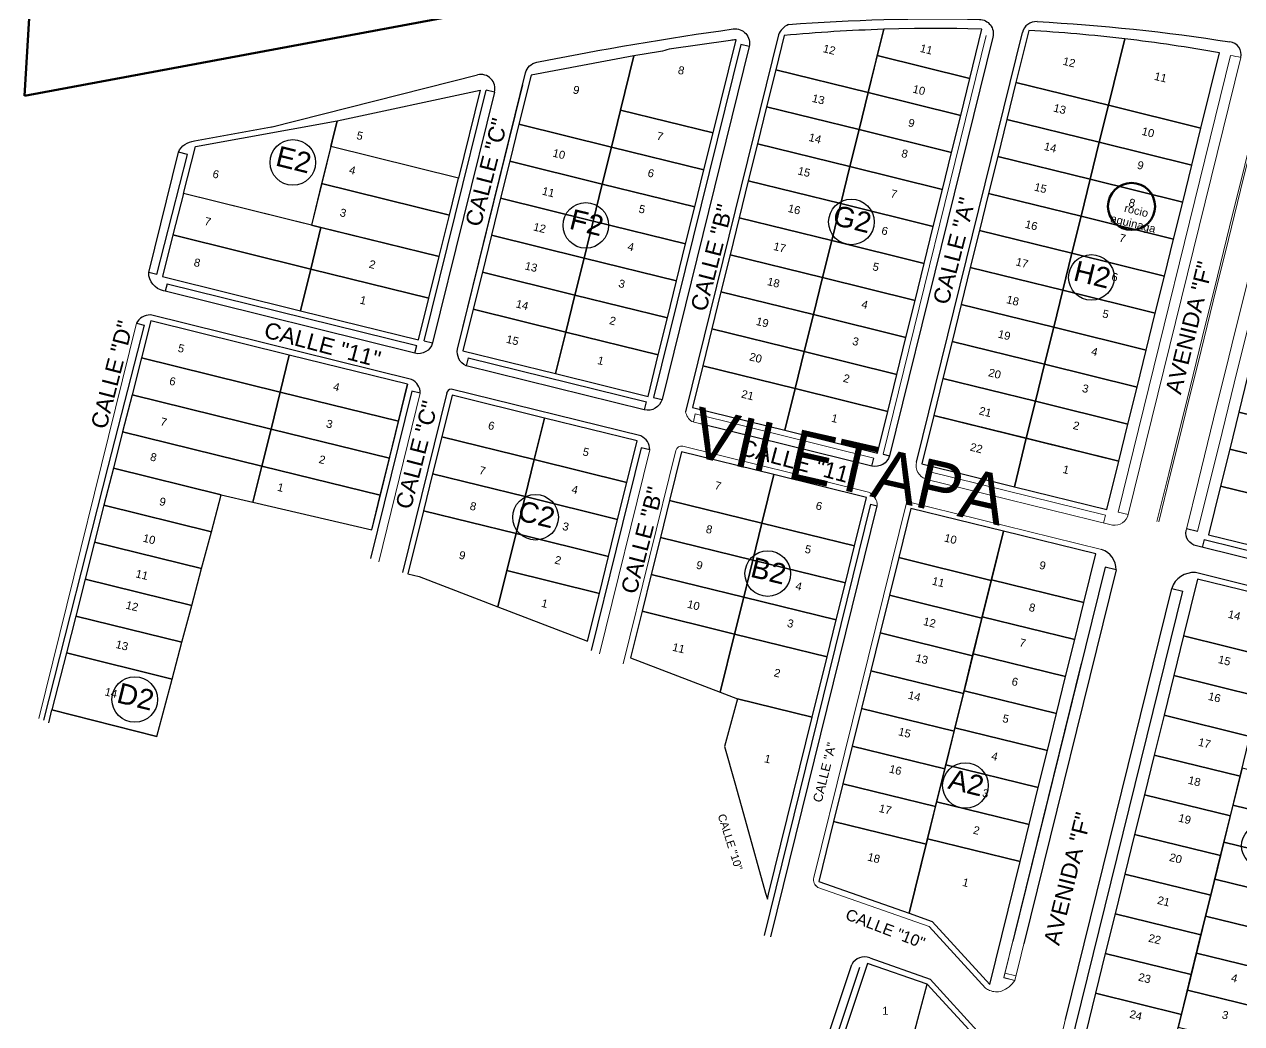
# Model space of a CAD drawing. Header units: millimetres. Extents: x 547073 to 557369, y 9424164 to 9429566.
# Drawn here: x 548480.8 to 548736.3, y 9427549.2 to 9427758.9 of the extents above; entities that cross this region are included whole.
import ezdxf

# ---------------------------------------------------------------- set-up
doc = ezdxf.new("R2010")
doc.units = ezdxf.units.MM
for name, color, linetype, lineweight in [('00 Lotes', 7, 'Continuous', 15), ('00 Veredas', 253, 'Continuous', 15), ('MB_TEXTO', 7, 'Continuous', 20)]:
    doc.layers.add(name, color=color, linetype=linetype, lineweight=lineweight)
for name, color, linetype in [('TEXTO', 5, 'Continuous'), ('TEXTO-CATASTRO', 12, 'Continuous'), ('Y56', 112, 'Continuous')]:
    doc.layers.add(name, color=color, linetype=linetype)
doc.layers.add('vereda', color=7, linetype='Continuous', lineweight=25, true_color=0xb4b4b4)
doc.styles.add('COTAS', font='arial.ttf')
doc.styles.add('KBYOZ', font='micross.ttf')

# ---------------------------------------------------------------- blocks, each defined once
blk = doc.blocks.new('A$C1B2C4536')
at = {"color": 7, "lineweight": 0}
blk.add_line((62.41, 65.46), (41.15, -20.73), dxfattribs=at)
at = {"layer": '00 Lotes', "color": 7, "lineweight": 0}
blk.add_lwpolyline([(41.39, -19.76), (39.06, -19.19)], dxfattribs=at)
at = {"layer": '00 Veredas', "color": 7, "lineweight": 0}
for p, q in [((55.08, 45.78), (38.82, -20.16)), ((38.82, -20.16), (41.15, -20.73)), ((35.01, -22.37), (33.53, -20.77))]:
    blk.add_line(p, q, dxfattribs=at)
for points in [[(-0.17, -1.21), (23.15, -9.39), (33.53, -20.77)], [(41.15, -20.73), (38.82, -20.16)]]:
    blk.add_lwpolyline(points, dxfattribs=at)
for centre, radius, start, end in [((0.63, 0.33), 1.74, 162.2055, 242.4385), ((37.29, -19.35), 3.78, 232.9135, 247.5636), ((37.29, -19.35), 3.78, 247.5636, 286.3641), ((36.18, -17.41), 5.98, 291.3217, 326.2294)]:
    blk.add_arc(centre, radius, start, end, dxfattribs=at)

msp = doc.modelspace()

# ---------------------------------------------------------------- linework, layer by layer
for p, q in [((548639.067, 9427756.756), (548619.545, 9427677.597)), ((548639.067, 9427756.756), (548619.545, 9427677.597)), ((548571.712, 9427690.789), (548585.389, 9427746.25)), ((548564.716, 9427692.489), (548577.704, 9427745.153)), ((548605.921, 9427740.961), (548625.34, 9427736.172)), ((548508.611, 9427706.404), (548515.028, 9427731.644)), ((548510.739, 9427704.49), (548563.178, 9427691.559)), ((548562.079, 9427684.413), (548507.254, 9427697.933)), ((548505.902, 9427695.796), (548498.302, 9427666.03)), ((548573.921, 9427688.908), (548611.403, 9427679.665)), ((548562.111, 9427681.936), (548553.455, 9427646.835)), ((548561.233, 9427683.386), (548553.741, 9427653.01)), ((548569.446, 9427681.609), (548560.137, 9427643.861)), ((548610.215, 9427672.543), (548570.354, 9427682.373)), ((548671.683, 9427676.851), (548710.519, 9427667.272)), ((548610.268, 9427670.056), (548599.776, 9427627.512)), ((548498.302, 9427666.03), (548484.777, 9427612.833)), ((548520.038, 9427652.428), (548497.495, 9427657.99)), ((548658.425, 9427658.182), (548636.106, 9427567.681)), ((548658.425, 9427658.182), (548659.814, 9427657.84)), ((548724.617, 9427651.745), (548724.634, 9427651.741)), ((548728.458, 9427650.793), (548765.604, 9427641.633)), ((548707.622, 9427644.999), (548688.252, 9427566.467)), ((548709.952, 9427644.425), (548690.582, 9427565.892)), ((548763.446, 9427634.754), (548726.588, 9427643.843)), ((548515.926, 9427636.963), (548493.553, 9427642.483)), ((548699.322, 9427550.028), (548721.632, 9427640.508)), ((548699.75, 9427541.768), (548723.962, 9427639.933)), ((548511.814, 9427621.497), (548489.61, 9427626.976)), ((548508.603, 9427609.421), (548486.578, 9427615.052)), ((548681.434, 9427545.337), (548670.26, 9427557.429))]:
    msp.add_line(p, q)
at = {"color": 251, "lineweight": 0}
msp.add_line((548709.952, 9427644.425), (548688.693, 9427558.235), dxfattribs=at)
at = {"color": 1, "lineweight": 80}
msp.add_lwpolyline([(548480.78, 9427743.947), (548616.569, 9427769.27), (548730.272, 9427773.763), (548875.766, 9427745.772), (548913.241, 9427725.812), (548890.672, 9427869.652), (548907.944, 9427968.333), (548938.504, 9428129.041), (548970.223, 9428218.903), (549016.937, 9428307.396), (549033.801, 9428339.343), (548556.155, 9428465.543), (548592.047, 9428236.593), (548494.265, 9427967.646), (548480.78, 9427743.947)], dxfattribs=at)
for points in [[(548571.712, 9427690.789), (548586.009, 9427748.763, -0.2903996), (548588.33, 9427750.986, -0.015424), (548629.598, 9427757.971, -0.5300265), (548632.919, 9427754.28), (548614.635, 9427680.174)], [(548513.114, 9427732.116, -0.2697658), (548516.47, 9427734.468)], [(548510.349, 9427702.913), (548510.013, 9427702.996, -0.3531664), (548506.885, 9427706.859)], [(548566.478, 9427692.05, -0.3942895), (548562.763, 9427689.88), (548510.349, 9427702.913)], [(548573.512, 9427687.253), (548573.512, 9427687.253, -0.3394811), (548571.712, 9427690.789)], [(548614.635, 9427680.174, -0.3942895), (548610.92, 9427678.004), (548573.512, 9427687.253)], [(548662.404, 9427668.392, -0.3942895), (548658.689, 9427666.223), (548622.735, 9427675.113)], [(548768.34, 9427642.261, -0.3942895), (548764.625, 9427640.091), (548726.813, 9427649.44, -0.4010488), (548724.639, 9427652.668, -0.4010488)], [(548724.731, 9427653.046, -0.0000051), (548724.731, 9427653.046)]]:
    msp.add_lwpolyline(points, format="xyb")
for points in [[(548681.793, 9427757.935), (548678.828, 9427758.007), (548676.55, 9427758.044), (548673.979, 9427758.068), (548670.905, 9427758.072), (548667.639, 9427758.046), (548664.321, 9427757.988), (548661.186, 9427757.904), (548659.826, 9427752.387), (548679.244, 9427747.597)], [(548681.793, 9427757.935), (548678.828, 9427758.007), (548676.55, 9427758.044), (548673.979, 9427758.068), (548670.905, 9427758.072), (548667.639, 9427758.046), (548664.321, 9427757.988), (548661.186, 9427757.904), (548659.826, 9427752.387), (548679.244, 9427747.597)], [(548608.726, 9427752.331), (548587.131, 9427748.295), (548584.587, 9427737.982), (548604.006, 9427733.193), (548605.921, 9427740.961)], [(548679.244, 9427747.597), (548659.826, 9427752.387), (548657.91, 9427744.619), (548677.328, 9427739.83)], [(548657.91, 9427744.619), (548638.492, 9427749.408), (548636.576, 9427741.641), (548655.994, 9427736.852)], [(548708.342, 9427741.967), (548688.924, 9427746.756), (548687.008, 9427738.989), (548706.426, 9427734.199)], [(548677.328, 9427739.83), (548657.91, 9427744.619), (548655.994, 9427736.852), (548675.412, 9427732.063)], [(548625.34, 9427736.172), (548605.921, 9427740.961), (548604.006, 9427733.193), (548623.424, 9427728.405)], [(548655.994, 9427736.852), (548636.576, 9427741.641), (548634.66, 9427733.874), (548654.079, 9427729.085)], [(548727.76, 9427737.178), (548708.342, 9427741.967), (548706.426, 9427734.199), (548725.844, 9427729.41)], [(548604.006, 9427733.193), (548584.587, 9427737.982), (548582.672, 9427730.215), (548602.09, 9427725.426)], [(548706.426, 9427734.199), (548687.008, 9427738.989), (548685.093, 9427731.221), (548704.511, 9427726.432)], [(548675.412, 9427732.063), (548655.994, 9427736.852), (548654.079, 9427729.085), (548673.497, 9427724.296)], [(548571.914, 9427726.688), (548545.103, 9427733.304), (548543.186, 9427725.534), (548569.999, 9427718.921)], [(548623.424, 9427728.405), (548604.006, 9427733.193), (548602.09, 9427725.426), (548621.508, 9427720.637)], [(548654.079, 9427729.085), (548634.66, 9427733.874), (548632.745, 9427726.107), (548652.163, 9427721.318)], [(548725.844, 9427729.41), (548706.426, 9427734.199), (548704.511, 9427726.432), (548723.929, 9427721.643)], [(548602.09, 9427725.426), (548582.672, 9427730.215), (548580.756, 9427722.448), (548600.174, 9427717.659)], [(548704.511, 9427726.432), (548685.093, 9427731.221), (548683.177, 9427723.454), (548702.595, 9427718.665)], [(548673.497, 9427724.296), (548654.079, 9427729.085), (548652.163, 9427721.318), (548671.581, 9427716.528)], [(548569.999, 9427718.921), (548543.186, 9427725.534), (548541.03, 9427716.796), (548567.844, 9427710.183)], [(548621.508, 9427720.637), (548602.09, 9427725.426), (548600.174, 9427717.659), (548619.593, 9427712.87)], [(548652.163, 9427721.318), (548632.745, 9427726.107), (548630.829, 9427718.339), (548650.247, 9427713.55)], [(548723.929, 9427721.643), (548704.511, 9427726.432), (548702.595, 9427718.665), (548722.013, 9427713.876)], [(548543.04, 9427716.3), (548514.183, 9427723.449), (548511.965, 9427714.726), (548540.883, 9427707.562)], [(548600.174, 9427717.659), (548580.756, 9427722.448), (548578.841, 9427714.68), (548598.259, 9427709.892)], [(548702.595, 9427718.665), (548683.177, 9427723.454), (548681.261, 9427715.687), (548700.679, 9427710.898)], [(548671.581, 9427716.528), (548652.163, 9427721.318), (548650.247, 9427713.55), (548669.665, 9427708.761)], [(548619.593, 9427712.87), (548600.174, 9427717.659), (548598.259, 9427709.892), (548617.677, 9427705.103)], [(548650.247, 9427713.55), (548630.829, 9427718.339), (548628.914, 9427710.572), (548648.332, 9427705.783)], [(548722.013, 9427713.876), (548702.595, 9427718.665), (548700.679, 9427710.898), (548720.098, 9427706.109)], [(548567.844, 9427710.183), (548543.04, 9427716.3), (548540.883, 9427707.562), (548565.688, 9427701.444)], [(548598.259, 9427709.892), (548578.841, 9427714.68), (548576.925, 9427706.913), (548596.343, 9427702.124)], [(548700.679, 9427710.898), (548681.261, 9427715.687), (548679.346, 9427707.92), (548698.764, 9427703.13)], [(548669.665, 9427708.761), (548650.247, 9427713.55), (548648.332, 9427705.783), (548667.75, 9427700.994)], [(548617.677, 9427705.103), (548598.259, 9427709.892), (548596.343, 9427702.124), (548615.761, 9427697.336)], [(548648.332, 9427705.783), (548628.914, 9427710.572), (548626.998, 9427702.805), (548646.416, 9427698.016)], [(548720.098, 9427706.109), (548700.679, 9427710.898), (548698.764, 9427703.13), (548718.182, 9427698.341)], [(548565.688, 9427701.444), (548540.883, 9427707.562), (548538.727, 9427698.824), (548563.533, 9427692.706)], [(548596.343, 9427702.124), (548576.925, 9427706.913), (548575.009, 9427699.146), (548594.427, 9427694.357)], [(548698.764, 9427703.13), (548679.346, 9427707.92), (548677.43, 9427700.152), (548696.848, 9427695.363)], [(548667.75, 9427700.994), (548648.332, 9427705.783), (548646.416, 9427698.016), (548665.834, 9427693.227)], [(548615.761, 9427697.336), (548596.343, 9427702.124), (548594.427, 9427694.357), (548613.846, 9427689.568)], [(548646.416, 9427698.016), (548626.998, 9427702.805), (548625.082, 9427695.038), (548644.5, 9427690.248)], [(548718.182, 9427698.341), (548698.764, 9427703.13), (548696.848, 9427695.363), (548716.266, 9427690.574)], [(548696.848, 9427695.363), (548677.43, 9427700.152), (548675.514, 9427692.385), (548694.932, 9427687.596)], [(548536.402, 9427689.51), (548507.364, 9427696.67), (548505.385, 9427688.919), (548534.486, 9427681.743)], [(548594.427, 9427694.357), (548575.009, 9427699.146), (548572.854, 9427690.408), (548592.272, 9427685.619)], [(548665.834, 9427693.227), (548646.416, 9427698.016), (548644.5, 9427690.248), (548663.919, 9427685.459)], [(548613.846, 9427689.568), (548594.427, 9427694.357), (548592.272, 9427685.619), (548611.691, 9427680.83)], [(548644.5, 9427690.248), (548625.082, 9427695.038), (548623.167, 9427687.27), (548642.585, 9427682.481)], [(548716.266, 9427690.574), (548696.848, 9427695.363), (548694.932, 9427687.596), (548714.351, 9427682.807)], [(548694.932, 9427687.596), (548675.514, 9427692.385), (548673.599, 9427684.618), (548693.017, 9427679.829)], [(548561.233, 9427683.386), (548536.402, 9427689.51), (548534.486, 9427681.743), (548559.317, 9427675.619)], [(548663.919, 9427685.459), (548644.5, 9427690.248), (548642.585, 9427682.481), (548662.003, 9427677.692)], [(548534.486, 9427681.743), (548505.385, 9427688.919), (548503.405, 9427681.167), (548532.569, 9427673.976)], [(548642.585, 9427682.481), (548623.167, 9427687.27), (548621.011, 9427678.532), (548640.43, 9427673.743)], [(548714.351, 9427682.807), (548694.932, 9427687.596), (548693.017, 9427679.829), (548712.435, 9427675.04)], [(548693.017, 9427679.829), (548673.599, 9427684.618), (548671.683, 9427676.851), (548691.101, 9427672.061)], [(548755.656, 9427680.86), (548737.627, 9427685.306), (548735.711, 9427677.539), (548753.74, 9427673.093)], [(548559.317, 9427675.619), (548534.486, 9427681.743), (548532.569, 9427673.976), (548557.402, 9427667.852)], [(548662.003, 9427677.692), (548642.585, 9427682.481), (548640.43, 9427673.743), (548659.848, 9427668.954)], [(548532.569, 9427673.976), (548503.405, 9427681.167), (548501.418, 9427673.418), (548530.653, 9427666.208)], [(548589.972, 9427676.299), (548570.554, 9427681.087), (548568.399, 9427672.349), (548587.817, 9427667.56)], [(548712.435, 9427675.04), (548693.017, 9427679.829), (548691.101, 9427672.061), (548710.519, 9427667.272)], [(548609.39, 9427671.51), (548589.972, 9427676.299), (548587.817, 9427667.56), (548607.235, 9427662.772)], [(548691.101, 9427672.061), (548671.683, 9427676.851), (548669.169, 9427666.655), (548688.587, 9427661.867)], [(548753.74, 9427673.093), (548735.711, 9427677.539), (548733.796, 9427669.772), (548751.824, 9427665.326)], [(548557.402, 9427667.852), (548532.569, 9427673.976), (548530.653, 9427666.208), (548555.486, 9427660.084)], [(548530.653, 9427666.208), (548501.418, 9427673.418), (548499.466, 9427665.743), (548522.094, 9427660.16), (548528.775, 9427658.6)], [(548587.817, 9427667.56), (548568.399, 9427672.349), (548566.483, 9427664.582), (548585.901, 9427659.793)], [(548710.519, 9427667.272), (548691.101, 9427672.061), (548688.587, 9427661.867), (548708.005, 9427657.078)], [(548638.129, 9427664.423), (548618.711, 9427669.212), (548616.197, 9427659.017), (548635.615, 9427654.228)], [(548751.824, 9427665.326), (548733.796, 9427669.772), (548731.88, 9427662.005), (548749.909, 9427657.558)], [(548555.486, 9427660.084), (548530.653, 9427666.208), (548528.775, 9427658.6), (548553.694, 9427652.82), (548553.694, 9427652.82), (548553.694, 9427652.82)], [(548607.235, 9427662.772), (548587.817, 9427667.56), (548585.901, 9427659.793), (548605.319, 9427655.004)], [(548522.094, 9427660.161), (548499.466, 9427665.744), (548497.495, 9427657.99), (548520.038, 9427652.428)], [(548585.901, 9427659.793), (548566.483, 9427664.582), (548564.567, 9427656.815), (548583.985, 9427652.026)], [(548657.547, 9427659.634), (548638.129, 9427664.423), (548635.615, 9427654.228), (548655.033, 9427649.439)], [(548749.909, 9427657.558), (548731.88, 9427662.005), (548729.365, 9427651.81), (548747.395, 9427647.364)], [(548605.319, 9427655.004), (548585.901, 9427659.793), (548583.985, 9427652.026), (548603.404, 9427647.237)], [(548635.615, 9427654.228), (548616.197, 9427659.017), (548614.28, 9427651.25), (548633.699, 9427646.461)], [(548520.038, 9427652.428), (548497.495, 9427657.99), (548495.524, 9427650.237), (548517.982, 9427644.695)], [(548582.07, 9427644.259), (548583.985, 9427652.026), (548564.567, 9427656.815), (548561.302, 9427643.574), (548563.632, 9427642.999), (548580.192, 9427636.643)], [(548686.288, 9427652.546), (548666.869, 9427657.335), (548664.319, 9427646.995), (548683.737, 9427642.206)], [(548655.033, 9427649.439), (548635.615, 9427654.228), (548633.699, 9427646.461), (548653.117, 9427641.672)], [(548603.404, 9427647.237), (548583.985, 9427652.026), (548582.07, 9427644.259), (548601.488, 9427639.47)], [(548633.699, 9427646.461), (548614.28, 9427651.25), (548612.365, 9427643.483), (548631.784, 9427638.694)], [(548705.706, 9427647.757), (548686.288, 9427652.546), (548683.773, 9427642.351), (548703.192, 9427637.563)], [(548517.982, 9427644.695), (548495.524, 9427650.237), (548493.553, 9427642.483), (548515.926, 9427636.963)], [(548653.117, 9427641.672), (548633.699, 9427646.461), (548631.784, 9427638.694), (548651.202, 9427633.905)], [(548683.737, 9427642.206), (548664.319, 9427646.995), (548662.368, 9427639.082), (548681.786, 9427634.293)], [(548601.488, 9427639.47), (548582.07, 9427644.259), (548580.192, 9427636.643), (548599.01, 9427629.421)], [(548631.784, 9427638.694), (548612.365, 9427643.483), (548610.449, 9427635.716), (548629.867, 9427630.927)], [(548515.926, 9427636.963), (548493.553, 9427642.483), (548491.581, 9427634.73), (548513.87, 9427629.23)], [(548703.192, 9427637.563), (548683.773, 9427642.351), (548681.858, 9427634.584), (548701.276, 9427629.795)], [(548745.096, 9427638.043), (548727.066, 9427642.49), (548724.12, 9427630.547), (548742.149, 9427626.099)], [(548651.202, 9427633.905), (548631.784, 9427638.694), (548629.867, 9427630.927), (548649.285, 9427626.138)], [(548681.786, 9427634.293), (548662.368, 9427639.082), (548660.416, 9427631.169), (548679.835, 9427626.38)], [(548629.867, 9427630.927), (548610.449, 9427635.716), (548608.042, 9427625.954), (548626.86, 9427618.731)], [(548513.87, 9427629.23), (548491.581, 9427634.73), (548489.61, 9427626.976), (548511.814, 9427621.497)], [(548701.276, 9427629.795), (548681.858, 9427634.584), (548679.942, 9427626.817), (548699.361, 9427622.028)], [(548649.285, 9427626.138), (548629.867, 9427630.927), (548626.86, 9427618.731), (548630.5, 9427617.314), (548646.161, 9427613.467)], [(548679.835, 9427626.38), (548660.416, 9427631.169), (548658.465, 9427623.256), (548677.883, 9427618.467)], [(548742.149, 9427626.098), (548724.121, 9427630.547), (548722.065, 9427622.215), (548740.094, 9427617.766)], [(548511.814, 9427621.497), (548489.61, 9427626.976), (548486.578, 9427615.052), (548508.603, 9427609.421)], [(548699.361, 9427622.028), (548679.942, 9427626.817), (548678.027, 9427619.05), (548697.445, 9427614.261)], [(548677.883, 9427618.467), (548658.465, 9427623.256), (548656.514, 9427615.343), (548675.932, 9427610.554)], [(548740.094, 9427617.766), (548722.065, 9427622.215), (548720.01, 9427613.883), (548738.039, 9427609.434)], [(548697.445, 9427614.261), (548678.027, 9427619.05), (548676.111, 9427611.282), (548695.53, 9427606.493)], [(548646.161, 9427613.467), (548630.5, 9427617.314), (548627.773, 9427607.317), (548629.899, 9427599.724), (548632.079, 9427591.939), (548636.385, 9427576.561), (548636.743, 9427575.28), (548637.01, 9427576.362)], [(548675.932, 9427610.554), (548656.514, 9427615.343), (548654.562, 9427607.43), (548673.98, 9427602.641)], [(548738.039, 9427609.434), (548720.01, 9427613.883), (548717.955, 9427605.55), (548735.984, 9427601.102)], [(548695.53, 9427606.493), (548676.111, 9427611.282), (548674.196, 9427603.515), (548693.614, 9427598.726)], [(548673.98, 9427602.641), (548654.562, 9427607.43), (548652.611, 9427599.517), (548672.029, 9427594.728)], [(548735.984, 9427601.102), (548717.955, 9427605.55), (548715.9, 9427597.218), (548733.929, 9427592.77)], [(548693.614, 9427598.726), (548674.196, 9427603.515), (548672.28, 9427595.748), (548691.699, 9427590.959)], [(548754.432, 9427598.348), (548736.402, 9427602.797), (548734.486, 9427595.03), (548752.517, 9427590.581)], [(548672.029, 9427594.728), (548652.611, 9427599.517), (548650.659, 9427591.604), (548670.077, 9427586.815)], [(548733.929, 9427592.77), (548715.9, 9427597.218), (548713.845, 9427588.886), (548731.874, 9427584.437)], [(548691.699, 9427590.959), (548672.28, 9427595.748), (548670.365, 9427587.98), (548689.783, 9427583.192)], [(548752.517, 9427590.581), (548734.486, 9427595.03), (548732.57, 9427587.263), (548750.601, 9427582.814)], [(548670.077, 9427586.815), (548650.659, 9427591.604), (548647.543, 9427578.966), (548666.502, 9427572.315), (548666.502, 9427572.315)], [(548689.783, 9427583.192), (548670.365, 9427587.98), (548666.502, 9427572.315), (548666.502, 9427572.315), (548671.372, 9427570.606), (548681.962, 9427559.01), (548683.425, 9427557.409)], [(548731.874, 9427584.437), (548713.845, 9427588.886), (548711.79, 9427580.553), (548729.818, 9427576.105)], [(548750.601, 9427582.814), (548732.57, 9427587.263), (548730.654, 9427579.496), (548748.686, 9427575.047)], [(548729.818, 9427576.105), (548711.79, 9427580.553), (548709.735, 9427572.221), (548727.763, 9427567.773)], [(548748.686, 9427575.047), (548730.654, 9427579.496), (548728.739, 9427571.728), (548746.77, 9427567.279)], [(548727.763, 9427567.773), (548709.735, 9427572.221), (548707.679, 9427563.889), (548725.708, 9427559.44)], [(548746.77, 9427567.279), (548728.739, 9427571.728), (548726.823, 9427563.961), (548744.855, 9427559.512)], [(548725.708, 9427559.44), (548707.679, 9427563.889), (548705.624, 9427555.557), (548723.654, 9427551.108)], [(548744.855, 9427559.512), (548726.823, 9427563.961), (548724.907, 9427556.194), (548742.939, 9427551.745)], [(548670.26, 9427557.429), (548657.758, 9427561.815), (548652.562, 9427546.257), (548666.02, 9427541.404)], [(548742.939, 9427551.745), (548724.907, 9427556.194), (548722.991, 9427548.427), (548741.024, 9427543.977)], [(548723.654, 9427551.108), (548705.624, 9427555.557), (548703.569, 9427547.224), (548721.599, 9427542.776)]]:
    msp.add_lwpolyline(points, close=True)
for points in [[(548630.163, 9427755.729, 0.0008664), (548628.975, 9427755.583), (548616.114, 9427753.736, -0.0007348), (548614.294, 9427753.214), (548608.726, 9427752.331), (548605.921, 9427740.961), (548625.34, 9427736.172)], [(548661.186, 9427757.904, 0.0151689), (548640.268, 9427756.612), (548638.492, 9427749.408), (548657.91, 9427744.619)], [(548711.777, 9427755.895, 0.0146503), (548691.612, 9427757.657), (548688.924, 9427746.756), (548708.342, 9427741.967)], [(548731.658, 9427752.982, 0.0145427), (548711.777, 9427755.895), (548708.342, 9427741.967), (548727.76, 9427737.178)]]:
    msp.add_lwpolyline(points, format="xyb", close=True)
for points in [[(548631.156, 9427754.715), (548612.873, 9427680.613)], [(548632.919, 9427754.28), (548631.156, 9427754.715)], [(548532.537, 9427737.381), (548575.914, 9427748.367)], [(548546.429, 9427738.68), (548576.465, 9427745.139), (548571.914, 9427726.688), (548545.103, 9427733.304), (548546.429, 9427738.68)], [(548579.473, 9427744.719), (548566.478, 9427692.05)], [(548579.473, 9427744.719), (548577.71, 9427745.154)], [(548514.183, 9427723.449), (548516.684, 9427733.287), (548546.429, 9427738.68), (548541.03, 9427716.796), (548514.183, 9427723.449)], [(548516.47, 9427734.468), (548533.448, 9427737.546)], [(548506.878, 9427706.831), (548513.114, 9427732.116)], [(548515.028, 9427731.644), (548513.114, 9427732.116)], [(548508.611, 9427706.404), (548506.885, 9427706.859)], [(548510.739, 9427704.49), (548510.349, 9427702.913)], [(548504.297, 9427696.192), (548505.902, 9427695.796)], [(548562.763, 9427689.88), (548563.178, 9427691.559)], [(548564.716, 9427692.489), (548566.479, 9427692.053)], [(548573.921, 9427688.908), (548573.512, 9427687.252)], [(548563.888, 9427681.498), (548562.111, 9427681.936)], [(548610.988, 9427677.986), (548611.403, 9427679.665)], [(548612.873, 9427680.613), (548614.636, 9427680.177)], [(548612.044, 9427669.618), (548610.268, 9427670.056)], [(548661.03, 9427668.735), (548662.405, 9427668.395)], [(548658.689, 9427666.223), (548659.104, 9427667.902)], [(548637.504, 9427567.369), (548659.814, 9427657.84)], [(548727.056, 9427652.448), (548724.731, 9427653.047)], [(548728.458, 9427650.793), (548728.049, 9427649.135)], [(548709.952, 9427644.425), (548707.622, 9427644.999)], [(548721.632, 9427640.508), (548723.962, 9427639.933)], [(548485.889, 9427612.339), (548486.562, 9427615.056)], [(548532.142, 9427432.221), (548605.289, 9427414.194), (548654.458, 9427561.572)], [(548658.235, 9427562.955), (548670.918, 9427558.505), (548681.508, 9427546.909)], [(548533.249, 9427430.111), (548606.421, 9427412.065), (548656.165, 9427561.002)]]:
    msp.add_lwpolyline(points)
at = {"lineweight": 20}
for points in [[(548483.847, 9427613.247), (548504.297, 9427696.192)], [(548555.164, 9427646.122), (548563.888, 9427681.498)], [(548601.485, 9427626.799), (548612.044, 9427669.618)]]:
    msp.add_lwpolyline(points, dxfattribs=at)
at = {"color": 1, "lineweight": 100}
msp.add_circle((548713.188, 9427720.719), 4.944, dxfattribs=at)
for centre, radius, start, end in [((548642.798, 9427755.201), 4.042, 113.54425, 157.37431), ((548576.56, 9427745.438), 3, 346.14042, 102.44559), ((548507.151, 9427694.724), 3.209, 88.17008, 152.78582), ((548560.679, 9427681.526), 3.209, 359.51161, 64.12735), ((548570.519, 9427681.255), 1.13, 98.39775, 170.52866), ((548608.835, 9427669.645), 3.209, 359.51161, 64.53272), ((548705.589, 9427644.503), 4.364, 358.96417, 72.6118), ((548726.222, 9427639.037), 4.82, 85.64288, 162.22998), ((548657.115, 9427560.172), 3, 67.88017, 152.18959)]:
    msp.add_arc(centre, radius, start, end)
at = {"layer": '00 Lotes', "color": 140, "lineweight": 25}
msp.add_line((548608.726, 9427752.331), (548605.921, 9427740.961), dxfattribs=at)
at = {"layer": '00 Lotes', "color": 7, "lineweight": 20}
for p, q in [((548665.991, 9427658.787), (548646.519, 9427579.829)), ((548706.901, 9427648.698), (548665.991, 9427658.787))]:
    msp.add_line(p, q, dxfattribs=at)
at = {"layer": '00 Lotes', "color": 140, "lineweight": 25}
msp.add_lwpolyline([(548540.883, 9427707.562), (548511.965, 9427714.726), (548509.748, 9427706.004), (548538.727, 9427698.824)], close=True, dxfattribs=at)
at = {"layer": '00 Lotes', "color": 251, "lineweight": 0}
msp.add_lwpolyline([(548688.932, 9427559.206), (548686.602, 9427559.78)], dxfattribs=at)
at = {"layer": '00 Veredas', "color": 7}
for p, q in [((548661.03, 9427668.735), (548682.703, 9427756.616)), ((548661.03, 9427668.735), (548682.703, 9427756.616)), ((548668.019, 9427667.006), (548690.274, 9427757.248)), ((548733.987, 9427752.407), (548710.353, 9427656.567)), ((548736.153, 9427752.002), (548712.494, 9427656.062)), ((548621.622, 9427677.145), (548659.104, 9427667.902)), ((548617.546, 9427669.498), (548606.499, 9427624.707)), ((548657.997, 9427660.759), (548619.018, 9427670.371)), ((548670.587, 9427665.069), (548707.733, 9427655.908))]:
    msp.add_line(p, q, dxfattribs=at)
at = {"layer": '00 Veredas', "color": 251, "lineweight": 0}
for p, q in [((548697.426, 9427542.341), (548721.633, 9427640.507)), ((548702.627, 9427624.749), (548686.363, 9427558.809)), ((548686.363, 9427558.809), (548688.693, 9427558.235)), ((548682.552, 9427556.6), (548681.076, 9427558.201))]:
    msp.add_line(p, q, dxfattribs=at)
at = {"layer": '00 Veredas', "color": 7}
for points in [[(548748.576, 9427749.712), (548746.384, 9427740.825), (548744.468, 9427733.057), (548742.552, 9427725.29), (548740.636, 9427717.523), (548738.72, 9427709.756), (548736.804, 9427701.989), (548734.888, 9427694.222), (548732.973, 9427686.454), (548731.057, 9427678.687), (548729.141, 9427670.92), (548727.225, 9427663.153), (548724.639, 9427652.668)], [(548750.512, 9427747.549), (548748.802, 9427740.605), (548746.886, 9427732.838), (548744.97, 9427725.07), (548743.054, 9427717.303), (548741.138, 9427709.536), (548739.222, 9427701.769), (548737.306, 9427694.002), (548735.39, 9427686.234), (548733.474, 9427678.467), (548731.558, 9427670.7), (548729.643, 9427662.933), (548727.056, 9427652.448)], [(548621.622, 9427677.145), (548621.213, 9427675.489)], [(548670.587, 9427665.069), (548670.179, 9427663.415)], [(548707.733, 9427655.908), (548707.324, 9427654.247)], [(548710.353, 9427656.567), (548712.494, 9427656.062)]]:
    msp.add_lwpolyline(points, dxfattribs=at)
for points in [[(548622.735, 9427675.113), (548620.876, 9427675.572, -0.1758323), (548619.545, 9427677.597, -0.1758323)], [(548668.019, 9427667.006, 0.3574903), (548669.971, 9427663.467)], [(548669.971, 9427663.467), (548709.183, 9427653.789, 0.37803), (548712.494, 9427656.062)]]:
    msp.add_lwpolyline(points, format="xyb", dxfattribs=at)
at = {"layer": '00 Veredas', "color": 251, "lineweight": 0}
for points in [[(548647.567, 9427584.078), (548646.519, 9427579.829)], [(548647.371, 9427577.755), (548670.69, 9427569.574), (548681.076, 9427558.201)], [(548688.693, 9427558.235), (548686.363, 9427558.809)]]:
    msp.add_lwpolyline(points, dxfattribs=at)
at = {"layer": '00 Veredas', "color": 7}
for centre, radius, start, end in [((548671.583, 9427412.602), 345.487, 79.22843, 79.59387), ((548618.728, 9427669.182), 1.224, 76.2793, 165.01866), ((548656.604, 9427657.867), 3.209, 359.51161, 64.2734)]:
    msp.add_arc(centre, radius, start, end, dxfattribs=at)
at = {"layer": '00 Veredas', "color": 251, "lineweight": 0}
for centre, radius, start, end in [((548648.176, 9427579.297), 1.74, 162.20551, 242.4385), ((548684.832, 9427559.616), 3.781, 247.56357, 286.36406), ((548683.724, 9427561.558), 5.978, 291.32166, 326.22941)]:
    msp.add_arc(centre, radius, start, end, dxfattribs=at)
at = {"layer": 'TEXTO'}
for centre, radius in [((548537.13, 9427729.956), 4.784), ((548654.376, 9427717.454), 4.784), ((548598.642, 9427716.737), 4.784), ((548704.761, 9427705.818), 4.784), ((548588.087, 9427655.453), 4.784), ((548588.087, 9427655.453), 4.784), ((548636.812, 9427643.633), 4.784), ((548503.953, 9427617.213), 4.784), ((548678.309, 9427599.156), 4.784), ((548740.598, 9427586.486), 4.32)]:
    msp.add_circle(centre, radius, dxfattribs=at)
at = {"layer": 'TEXTO-CATASTRO'}
for centre in [(548598.642, 9427716.737), (548704.761, 9427705.818), (548636.812, 9427643.633)]:
    msp.add_circle(centre, 4.784, dxfattribs=at)
at = {"layer": 'vereda', "color": 7}
for points in [[(548641.183, 9427758.906, -0.0252495), (548681.244, 9427759.993, -0.4797657), (548684.087, 9427756.275), (548662.404, 9427668.392)], [(548693.349, 9427759.525, -0.0256336), (548733.809, 9427755.255)]]:
    msp.add_lwpolyline(points, format="xyb", dxfattribs=at)
msp.add_lwpolyline([(548668.019, 9427667.006), (548690.274, 9427757.248)], dxfattribs=at)
at = {"layer": 'vereda', "lineweight": 5}
msp.add_lwpolyline([(548718.512, 9427654.578), (548721.005, 9427664.686), (548722.921, 9427672.453), (548724.836, 9427680.221), (548726.752, 9427687.988), (548728.668, 9427695.755), (548730.583, 9427703.522), (548732.499, 9427711.29), (548734.415, 9427719.057), (548736.33, 9427726.824), (548738.246, 9427734.591), (548741.232, 9427746.701), (548741.619, 9427746.597), (548738.634, 9427734.496), (548736.719, 9427726.728), (548734.803, 9427718.961), (548732.887, 9427711.194), (548730.972, 9427703.427), (548729.056, 9427695.659), (548727.14, 9427687.892), (548725.225, 9427680.125), (548723.309, 9427672.358), (548721.393, 9427664.59), (548718.901, 9427654.483)], dxfattribs=at)
at = {"layer": 'vereda', "color": 7}
for centre, radius, start, end in [((548693.187, 9427756.529), 3, 86.91277, 166.14625), ((548733.527, 9427752.581), 2.689, 347.55353, 83.99105)]:
    msp.add_arc(centre, radius, start, end, dxfattribs=at)

# ---------------------------------------------------------------- block references
at = {"lineweight": 20}
msp.add_blockref('A$C1B2C4536', (548647.543, 9427578.966), dxfattribs=at)

# ---------------------------------------------------------------- texts
at = {"layer": 'MB_TEXTO', "style": 'COTAS'}
msp.add_text('VIA  COLECTORA 1', height=6.60442, rotation=348.38477, dxfattribs=at).set_placement((548715.794, 9427766.397))
at = {"layer": 'TEXTO', "color": 7, "attachment_point": 5, "style": 'KBYOZ'}
for s, insert, char_height, width, rotation in [('CALLE "C"', (548577.816, 9427727.887), 3.4, 0.0000000002, 75.50948), ('CALLE "A"', (548675.958, 9427711.401), 3.4, 0.0000000002, 75.50948), ('CALLE "B"', (548625.106, 9427709.97), 3.4, 0.0000000002, 75.50948), ('{\\fArial|b0|i0|c0|p34;AVENIDA "F"}', (548725.322, 9427695.269), 3.4, 252.11877, 75.99929), ('CALLE "D"', (548499.23, 9427685.402), 3.4, 0.0000000002, 75.50948), ('CALLE "11"', (548543.378, 9427691.702), 3.4, 0.0000000002, 345.19729), ('CALLE "C"', (548563.185, 9427668.565), 3.4, 0.0000000002, 75.50948), ('CALLE "11"', (548643.271, 9427667.067), 3.4, 0.0000000002, 345.19729), ('CALLE "B"', (548610.475, 9427650.648), 3.4, 0.0000000002, 75.50948), ('CALLE "A"', (548648.764, 9427601.906), 1.904, 141.18651, 75.99929), ('{\\fArial|b0|i0|c0|p34;AVENIDA "F"}', (548699.778, 9427579.598), 3.4, 252.11877, 75.99929), ('CALLE "10"', (548661.517, 9427569.09), 2.38, 0.00000000014, 338.94762)]:
    msp.add_mtext(s, dxfattribs=dict(at, insert=insert, char_height=char_height, width=width, rotation=rotation))
at = {"layer": 'TEXTO', "attachment_point": 5, "style": 'KBYOZ'}
for s, insert, char_height, width, rotation in [('E2', (548537.329, 9427730.558), 4.2768, 0.000198, 346.25545), ('F2', (548598.84, 9427717.338), 4.2768, 0.000198, 346.25545), ('G2', (548654.574, 9427718.056), 4.2768, 0.000198, 346.25545), ('H2', (548704.96, 9427706.419), 4.2768, 0.000198, 346.25545), ('5', (548513.706, 9427690.909), 1.68, 0.000122, 346.25424), ('6', (548511.898, 9427684.003), 1.68, 0.000122, 346.25424), ('7', (548510.024, 9427675.472), 1.68, 0.000122, 346.25424), ('8', (548507.889, 9427668.079), 1.68, 0.000122, 346.25424), ('1', (548534.57, 9427661.728), 1.68, 0.000122, 346.25424), ('C2', (548588.286, 9427656.055), 4.2768, 0.000198, 346.25545), ('B2', (548637.011, 9427644.235), 4.2768, 0.000198, 346.25545), ('D2', (548504.151, 9427617.815), 4.2768, 0.000198, 346.25545), ('A2', (548678.508, 9427599.758), 4.2768, 0.000198, 346.25424)]:
    msp.add_mtext(s, dxfattribs=dict(at, insert=insert, char_height=char_height, width=width, rotation=rotation))
at = {"layer": 'TEXTO-CATASTRO', "char_height": 1.68, "width": 0.000122, "attachment_point": 5, "style": 'KBYOZ'}
for s, insert, rotation in [('12', (548649.753, 9427753.646), 346.25424), ('11', (548670.119, 9427753.703), 346.25424), ('11', (548670.119, 9427753.703), 346.25424), ('12', (548700.104, 9427751.005), 346.25424), ('12', (548700.104, 9427751.005), 346.25424), ('8', (548618.67, 9427749.276), 346.25424), ('11', (548719.288, 9427747.845), 346.25424), ('11', (548719.288, 9427747.845), 346.25424), ('9', (548596.638, 9427745.151), 346.25424), ('10', (548668.579, 9427745.149), 346.25424), ('10', (548668.579, 9427745.149), 346.25424), ('13', (548647.454, 9427743.207), 346.25424), ('13', (548647.454, 9427743.207), 346.25424), ('13', (548698.127, 9427741.169), 346.25424), ('13', (548698.127, 9427741.169), 346.25424), ('9', (548666.989, 9427738.217), 346.25424), ('9', (548666.989, 9427738.217), 346.25424), ('5', (548551.208, 9427735.556), 346.25424), ('7', (548614.224, 9427735.462), 346.25424), ('7', (548614.224, 9427735.462), 346.25424), ('14', (548646.765, 9427735.007), 346.25424), ('14', (548646.765, 9427735.007), 346.25424), ('10', (548716.661, 9427736.269), 346.25424), ('10', (548716.661, 9427736.269), 346.25424), ('10', (548593.012, 9427731.709), 346.25424), ('10', (548593.012, 9427731.709), 346.25424), ('8', (548665.573, 9427731.793), 346.25424), ('8', (548665.573, 9427731.793), 346.25424), ('14', (548696.142, 9427733.121), 346.25424), ('14', (548696.142, 9427733.121), 346.25424), ('9', (548715.071, 9427729.338), 346.25424), ('9', (548715.071, 9427729.338), 346.25424), ('6', (548520.986, 9427727.472), 346.25424), ('4', (548549.647, 9427728.336), 346.25424), ('6', (548612.307, 9427727.694), 346.25424), ('6', (548612.307, 9427727.694), 346.25424), ('15', (548644.456, 9427727.967), 346.25424), ('15', (548644.456, 9427727.967), 346.25424), ('15', (548694.091, 9427724.577), 346.25424), ('15', (548694.091, 9427724.577), 346.25424), ('11', (548590.78, 9427723.74), 346.25424), ('11', (548590.78, 9427723.74), 346.25424), ('7', (548663.309, 9427723.35), 346.25424), ('7', (548663.309, 9427723.35), 346.25424), ('8', (548713.296, 9427721.459), 346.25424), ('8', (548713.296, 9427721.459), 346.25424), ('3', (548547.7, 9427719.363), 346.25424), ('5', (548610.442, 9427720.136), 346.25424), ('5', (548610.442, 9427720.136), 346.25424), ('16', (548642.387, 9427720.096), 346.25424), ('16', (548642.387, 9427720.096), 346.25424), ('rocio aguinaga', (548713.814, 9427718.241), 346.25424), ('7', (548519.285, 9427717.55), 346.25424), ('12', (548588.946, 9427716.224), 346.25424), ('12', (548588.946, 9427716.224), 346.25424), ('16', (548692.164, 9427716.768), 346.25424), ('16', (548692.164, 9427716.768), 346.25424), ('6', (548661.393, 9427715.583), 346.25424), ('6', (548661.393, 9427715.583), 346.25424), ('7', (548711.287, 9427714.051), 346.25424), ('7', (548711.287, 9427714.051), 346.25424), ('4', (548608.108, 9427712.247), 346.25424), ('4', (548608.108, 9427712.247), 346.25424), ('17', (548639.339, 9427712.123), 346.25424), ('17', (548639.339, 9427712.123), 346.25424), ('8', (548517.054, 9427708.906), 346.25424), ('2', (548553.826, 9427708.548), 346.25424), ('17', (548690.219, 9427708.885), 346.25424), ('17', (548690.219, 9427708.885), 346.25424), ('13', (548587.169, 9427708.024), 346.25424), ('13', (548587.169, 9427708.024), 346.25424), ('5', (548659.528, 9427708.024), 346.25424), ('5', (548659.528, 9427708.024), 346.25424), ('3', (548606.191, 9427704.48), 346.25424), ('3', (548606.191, 9427704.48), 346.25424), ('18', (548638.047, 9427704.742), 346.25424), ('18', (548638.047, 9427704.742), 346.25424), ('6', (548709.678, 9427705.889), 346.25424), ('6', (548709.678, 9427705.889), 346.25424), ('1', (548551.899, 9427701.025), 346.25424), ('1', (548551.899, 9427701.025), 346.25424), ('18', (548688.26, 9427700.946), 346.25424), ('18', (548688.26, 9427700.946), 346.25424), ('14', (548585.289, 9427700.061), 346.25424), ('14', (548585.289, 9427700.061), 346.25424), ('4', (548657.194, 9427700.136), 346.25424), ('4', (548657.194, 9427700.136), 346.25424), ('2', (548604.275, 9427696.713), 346.25424), ('2', (548604.275, 9427696.713), 346.25424), ('19', (548635.7, 9427696.37), 346.25424), ('19', (548635.7, 9427696.37), 346.25424), ('5', (548707.761, 9427698.122), 346.25424), ('5', (548707.761, 9427698.122), 346.25424), ('19', (548686.476, 9427693.713), 346.25424), ('19', (548686.476, 9427693.713), 346.25424), ('15', (548583.259, 9427692.628), 346.25424), ('15', (548583.259, 9427692.628), 346.25424), ('3', (548655.277, 9427692.369), 346.25424), ('3', (548655.277, 9427692.369), 346.25424), ('1', (548601.782, 9427688.334), 346.25424), ('1', (548601.782, 9427688.334), 346.25424), ('20', (548634.298, 9427688.938), 346.25424), ('20', (548634.298, 9427688.938), 346.25424), ('4', (548705.427, 9427690.234), 346.25424), ('4', (548705.427, 9427690.234), 346.25424), ('20', (548684.474, 9427685.602), 346.25424), ('20', (548684.474, 9427685.602), 346.25424), ('2', (548653.361, 9427684.602), 346.25424), ('2', (548653.361, 9427684.602), 346.25424), ('4', (548546.297, 9427682.825), 346.25424), ('4', (548546.297, 9427682.825), 346.25424), ('21', (548632.603, 9427681.128), 346.25424), ('21', (548632.603, 9427681.128), 346.25424), ('3', (548703.511, 9427682.467), 346.25424), ('3', (548703.511, 9427682.467), 346.25424), ('1', (548650.867, 9427676.223), 346.25424), ('1', (548650.867, 9427676.223), 346.25424), ('21', (548682.498, 9427677.592), 346.25424), ('21', (548682.498, 9427677.592), 346.25424), ('3', (548544.826, 9427675.047), 346.25424), ('3', (548544.826, 9427675.047), 346.25424), ('6', (548578.819, 9427674.68), 346.25424), ('6', (548578.819, 9427674.68), 346.25424), ('2', (548701.594, 9427674.7), 346.25424), ('2', (548701.594, 9427674.7), 346.25424), ('5', (548598.666, 9427669.164), 346.25424), ('5', (548598.666, 9427669.164), 346.25424), ('22', (548680.622, 9427669.991), 346.25424), ('22', (548680.622, 9427669.991), 346.25424), ('2', (548543.308, 9427667.561), 346.25424), ('7', (548576.938, 9427665.26), 346.25424), ('7', (548576.938, 9427665.26), 346.25424), ('1', (548699.448, 9427665.464), 346.25424), ('1', (548699.448, 9427665.464), 346.25424), ('1', (548534.57, 9427661.728), 346.25424), ('4', (548596.332, 9427661.275), 346.25424), ('4', (548596.332, 9427661.275), 346.25424), ('7', (548626.393, 9427662.087), 346.25424), ('7', (548626.393, 9427662.087), 346.25424), ('9', (548509.81, 9427658.716), 346.25424), ('9', (548509.81, 9427658.716), 346.25424), ('8', (548574.987, 9427657.764), 346.25424), ('8', (548574.987, 9427657.764), 346.25424), ('6', (548647.592, 9427657.831), 346.25424), ('3', (548594.415, 9427653.508), 346.25424), ('3', (548594.415, 9427653.508), 346.25424), ('8', (548624.536, 9427652.912), 346.25424), ('8', (548624.536, 9427652.912), 346.25424), ('10', (548506.996, 9427650.87), 346.25424), ('10', (548506.996, 9427650.87), 346.25424), ('10', (548675.207, 9427650.913), 346.25424), ('9', (548572.714, 9427647.465), 346.25424), ('9', (548572.714, 9427647.465), 346.25424), ('5', (548645.298, 9427648.724), 346.25424), ('2', (548592.8, 9427646.456), 346.25424), ('2', (548592.8, 9427646.456), 346.25424), ('9', (548622.506, 9427645.38), 346.25424), ('9', (548622.506, 9427645.38), 346.25424), ('9', (548694.515, 9427645.344), 346.25424), ('9', (548694.515, 9427645.344), 346.25424), ('11', (548505.468, 9427643.397), 346.25424), ('11', (548505.468, 9427643.397), 346.25424), ('4', (548643.338, 9427640.978), 346.25424), ('11', (548672.638, 9427641.87), 346.25424), ('1', (548590.005, 9427637.362), 346.25424), ('1', (548590.005, 9427637.362), 346.25424), ('10', (548621.256, 9427637.008), 346.25424), ('10', (548621.256, 9427637.008), 346.25424), ('12', (548503.411, 9427636.814), 346.25424), ('12', (548503.411, 9427636.814), 346.25424), ('8', (548692.332, 9427636.497), 346.25424), ('8', (548692.332, 9427636.497), 346.25424), ('14', (548734.762, 9427634.907), 346.25424), ('14', (548734.762, 9427634.907), 346.25424), ('3', (548641.598, 9427633.156), 346.25424), ('12', (548670.8, 9427633.386), 346.25424), ('13', (548501.281, 9427628.556), 346.25424), ('13', (548501.281, 9427628.556), 346.25424), ('11', (548618.13, 9427627.996), 346.25424), ('11', (548618.13, 9427627.996), 346.25424), ('7', (548690.323, 9427629.089), 346.25424), ('7', (548690.323, 9427629.089), 346.25424), ('13', (548669.177, 9427625.697), 346.25424), ('15', (548732.695, 9427625.386), 346.25424), ('2', (548638.818, 9427622.763), 346.25424), ('6', (548688.714, 9427620.927), 346.25424), ('6', (548688.714, 9427620.927), 346.25424), ('14', (548498.981, 9427618.61), 346.25424), ('14', (548498.981, 9427618.61), 346.25424), ('14', (548667.618, 9427617.905), 346.25424), ('16', (548730.601, 9427617.654), 346.25424), ('5', (548686.798, 9427613.16), 346.25424), ('5', (548686.798, 9427613.16), 346.25424), ('15', (548665.568, 9427610.224), 346.25424), ('17', (548728.511, 9427608.052), 346.25424), ('1', (548636.797, 9427604.739), 346.25424), ('4', (548684.464, 9427605.272), 346.25424), ('4', (548684.464, 9427605.272), 346.25424), ('16', (548663.641, 9427602.414), 346.25424), ('18', (548726.387, 9427600.049), 346.25424), ('3', (548682.547, 9427597.505), 346.25424), ('3', (548682.547, 9427597.505), 346.25424), ('17', (548661.499, 9427594.15), 346.25424), ('19', (548724.357, 9427592.112), 346.25424), ('2', (548680.631, 9427589.738), 346.25424), ('2', (548680.631, 9427589.738), 346.25424), ('18', (548659.099, 9427583.928), 346.25424), ('18', (548659.099, 9427583.928), 346.25424), ('18', (548659.099, 9427583.928), 346.25424), ('20', (548722.463, 9427583.848), 346.25424), ('1', (548678.375, 9427578.771), 346.25424), ('21', (548719.944, 9427574.851), 346.25424), ('22', (548718.062, 9427566.907), 346.25424), ('23', (548715.935, 9427558.704), 346.25424), ('4', (548734.774, 9427558.716), 346.25424), ('4', (548734.774, 9427558.716), 346.25424), ('1', (548661.522, 9427551.868), 0.08064), ('24', (548714.103, 9427550.936), 346.25424), ('3', (548732.858, 9427550.949), 346.25424), ('3', (548732.858, 9427550.949), 346.25424)]:
    msp.add_mtext(s, dxfattribs=dict(at, insert=insert, rotation=rotation))
at = {"layer": 'TEXTO-CATASTRO', "color": 7, "attachment_point": 5, "style": 'KBYOZ'}
for s, insert, char_height, width, rotation in [('CALLE "C"', (548563.185, 9427668.565), 3.4, 0.0000000002, 75.50948), ('CALLE "10"', (548628.942, 9427587.28), 1.666, 9.81828e-11, 287.61834)]:
    msp.add_mtext(s, dxfattribs=dict(at, insert=insert, char_height=char_height, width=width, rotation=rotation))
at = {"layer": 'Y56', "color": 7, "insert": (548622.377, 9427678.758), "char_height": 10.5, "attachment_point": 1, "rotation": 347.22282}
msp.add_mtext_dynamic_manual_height_columns('VII ETAPA', width=130.77315, gutter_width=12.5, heights=[0], dxfattribs=at)

doc.saveas('drawing.dxf')
